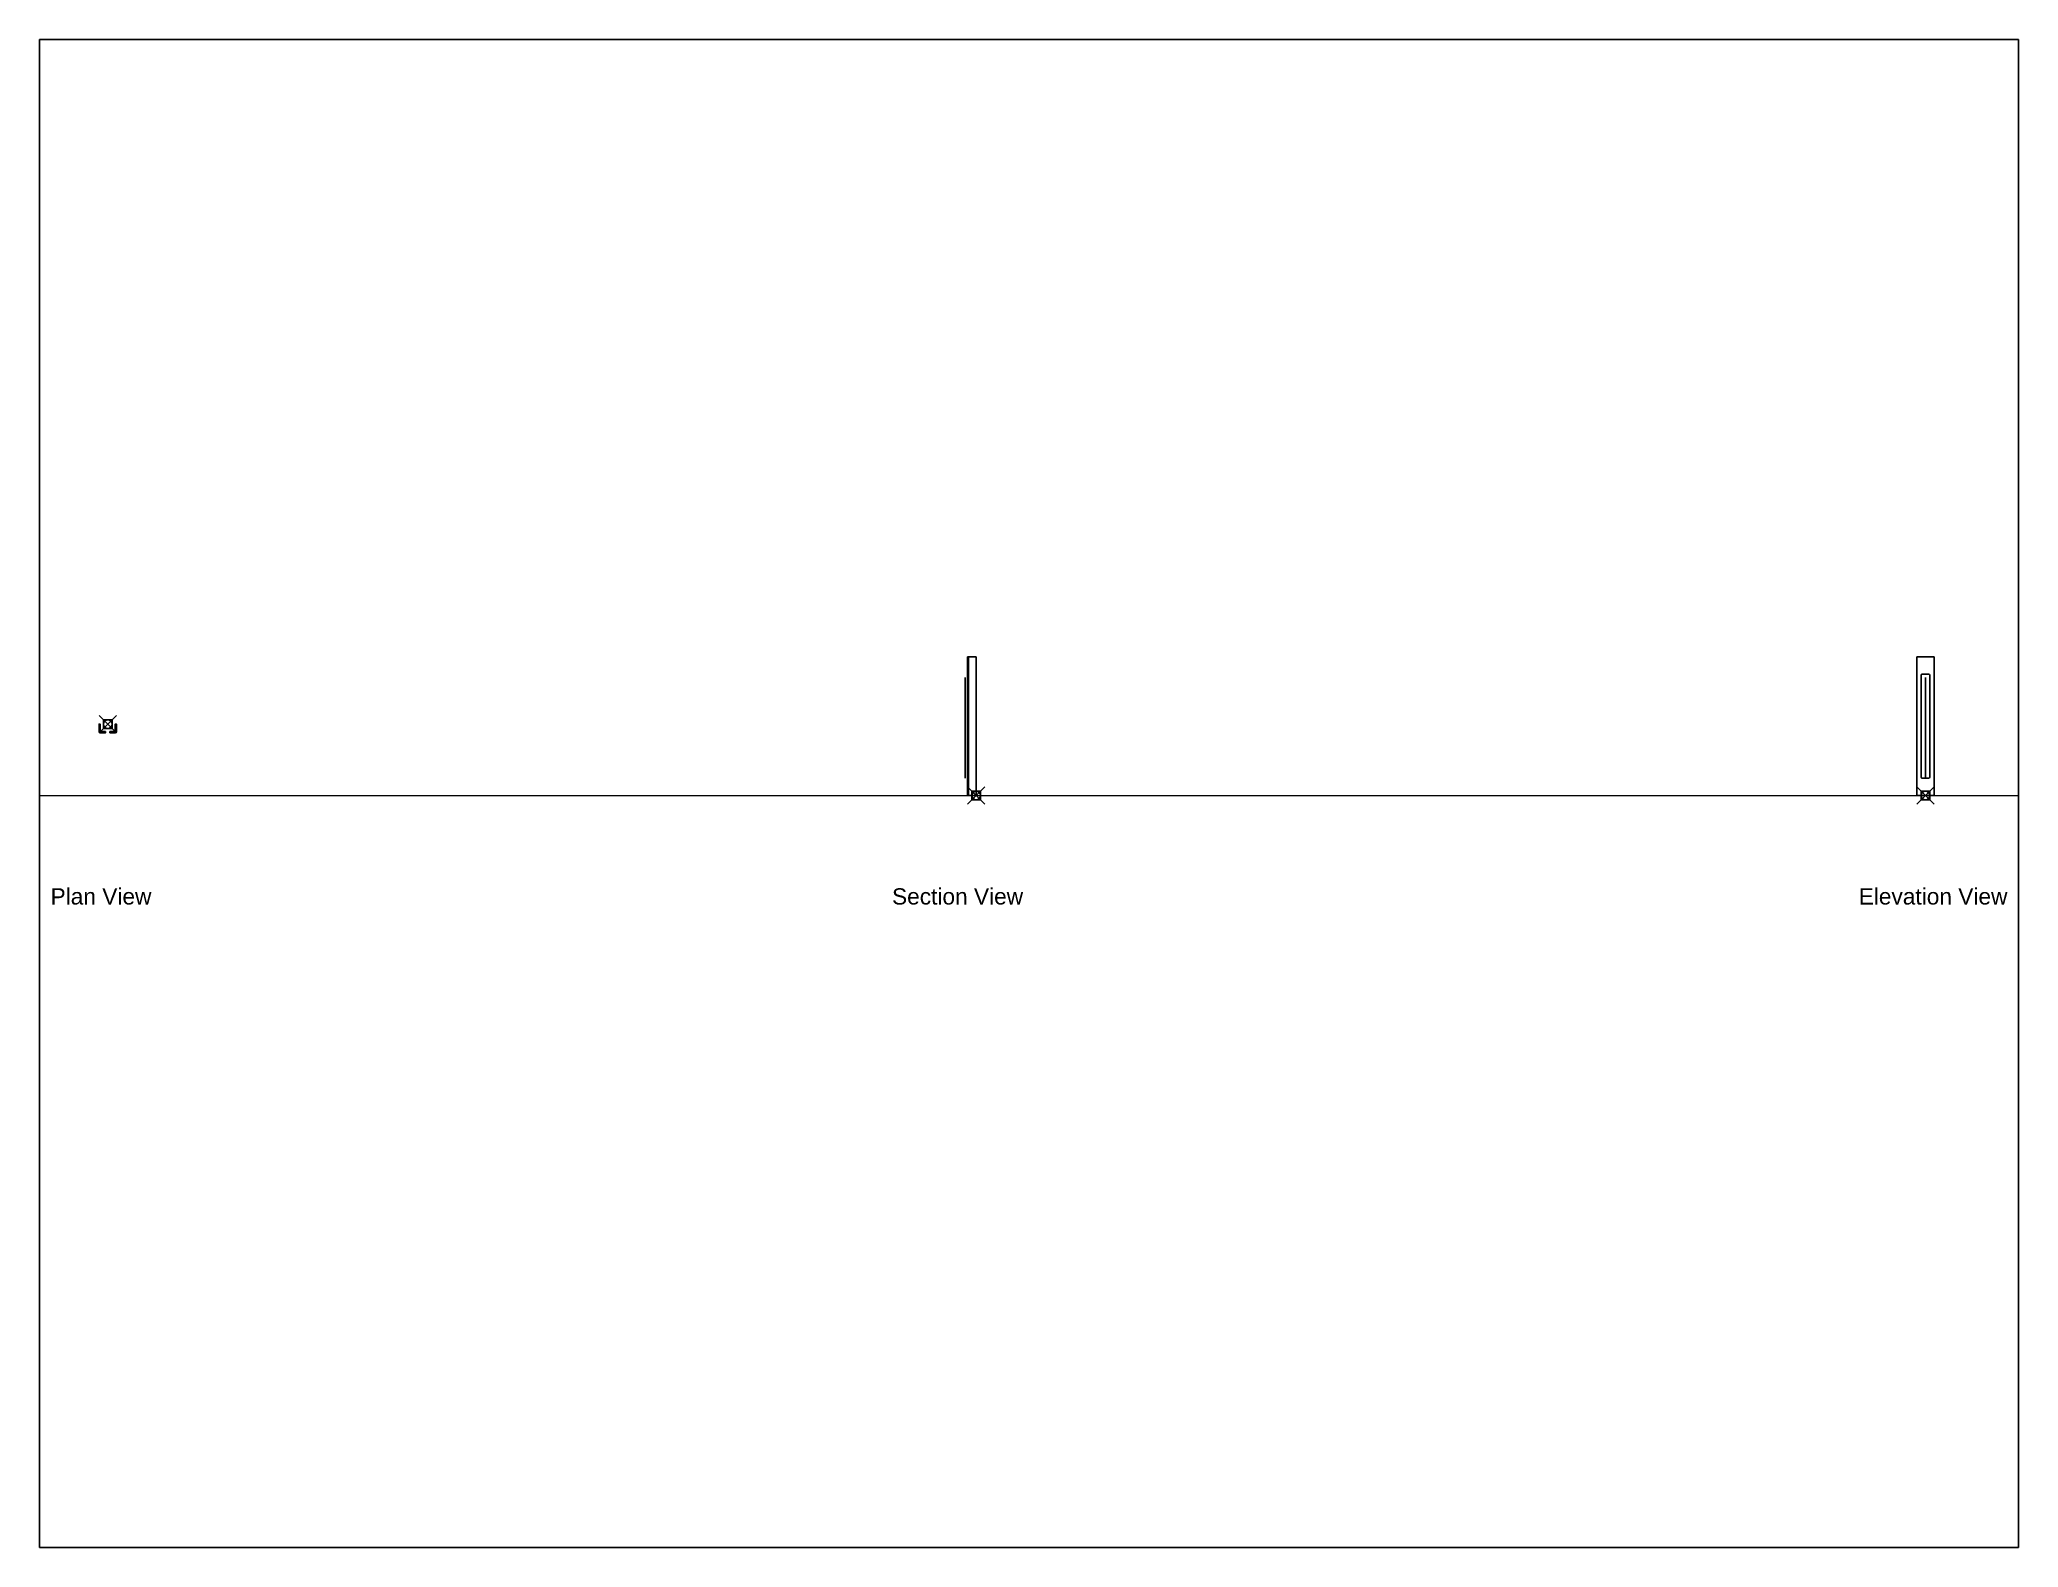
# Paper-space layout 'Layout1' of a CAD drawing. Header units: inches. Extents: x 1.05 to 9.45, y 0.8 to 7.2.
# The model-space entities are those that its viewports show. They can reach past a viewport. Long polylines and large blocks are cut down to what shows.
import ezdxf
from ezdxf.enums import TextEntityAlignment as Align

# ---------------------------------------------------------------- set-up
doc = ezdxf.new("R2010")
doc.units = ezdxf.units.IN
doc.header["$LTSCALE"] = 48
doc.header["$MEASUREMENT"] = 0
doc.header["$PDMODE"] = 99
doc.header["$PDSIZE"] = 0.5
doc.linetypes.add('PHANTOM2', pattern=[1.25, 0.625, -0.125, 0.125, -0.125, 0.125, -0.125])
doc.layers.add('A-Anno-Dims', color=211, linetype='Continuous', lineweight=25)
doc.layers.add('G-Anno-Ttlb', color=213, linetype='Continuous', lineweight=50)
doc.layers.add('G-Anno-Nplt', color=140, linetype='PHANTOM2', lineweight=18, plot=False)
doc.styles.add('Arch-Dim', font='arial.ttf', dxfattribs={"width": 0.75})
doc.styles.add('RomanS', font='romans.shx')

# ---------------------------------------------------------------- blocks, each defined once
blk = doc.blocks.new('Anno_Title_T2')
at = {"color": 0, "linetype": 'ByBlock', "lineweight": -2, "style": 'RomanS'}
blk.add_attdef('TITLE', (0, 0.5), '', height=1.25, dxfattribs=at)
blk.add_attdef('SCALE', text='', height=0.75, dxfattribs=at).set_placement((0, -0.5), align=Align.TOP_LEFT)
blk = doc.blocks.new('AecDtl_ChannelSlotPlan')
at = {"color": 0, "linetype": 'ByBlock', "lineweight": -2, "ltscale": 0.0625}
for points in [[(-0.125, -0.4375), (-0.125, -0.5), (-0.4375, -0.5, -0.414213562), (-0.5, -0.4375), (-0.5, 0), (-0.4375, 0), (-0.4375, -0.40625, 0.414213562), (-0.40625, -0.4375)], [(0.125, -0.4375), (0.125, -0.5), (0.4375, -0.5, 0.414213562), (0.5, -0.4375), (0.5, 0), (0.4375, 0), (0.4375, -0.40625, -0.414213562), (0.40625, -0.4375)]]:
    blk.add_lwpolyline(points, format="xyb", close=True, dxfattribs=at)
blk = doc.blocks.new('AecDtl_ChannelSlotSection')
at = {"color": 0, "linetype": 'ByBlock', "lineweight": -2, "ltscale": 0.0625}
blk.add_lwpolyline([(0, 8), (0, 0), (-0.5, 0), (-0.5, 8)], close=True, dxfattribs=at)
for points in [[(-0.44, 8), (-0.44, 4), (-0.44, 0)], [(-0.5, 7), (-0.44, 7)], [(-0.5, 1), (-0.44, 1)]]:
    blk.add_lwpolyline(points, dxfattribs=at)
at = {"layer": 'DEFPOINTS'}
blk.add_line((-0.63, 6.81), (-0.63, 1), dxfattribs=at)
blk = doc.blocks.new('AecDtl_ChannelSlotElevation')
at = {"color": 0, "linetype": 'ByBlock', "lineweight": -2, "ltscale": 0.0625}
blk.add_lwpolyline([(-0.5, 8), (0.5, 8), (0.5, 0), (-0.5, 0)], close=True, dxfattribs=at)
blk.add_lwpolyline([(-0.25, 6.9375), (-0.25, 1.0625, 0.41421356), (-0.1875, 1), (0.1875, 1, 0.41421356), (0.25, 1.0625), (0.25, 6.9375, 0.41421356), (0.1875, 7), (-0.1875, 7, 0.41421356)], format="xyb", close=True, dxfattribs=at)
at = {"layer": 'DEFPOINTS'}
blk.add_line((0, 6.8125), (0, 1), dxfattribs=at)

msp = doc.modelspace()

# ---------------------------------------------------------------- linework, layer by layer
at = {"layer": 'A-Anno-Dims'}
for p in [(7.48, 4.12), (57.63, 0), (112.44, 0)]:
    msp.add_point(p, dxfattribs=at)
at = {"layer": 'G-Anno-Nplt', "linetype": 'Continuous'}
msp.add_xline((0, 0), (1, 0), dxfattribs=at)

# ---------------------------------------------------------------- block references
for name, p in [('AecDtl_ChannelSlotSection', (57.63, 0)), ('AecDtl_ChannelSlotElevation', (112.44, 0)), ('AecDtl_ChannelSlotPlan', (7.48, 4.12))]:
    msp.add_blockref(name, p)
at = {"layer": 'G-Anno-Ttlb'}
ref = msp.add_blockref('Anno_Title_T2', (4.18, -6.68), dxfattribs=dict(at, xscale=0.75, yscale=0.75, zscale=0.75))
ref.add_attrib('TITLE', 'Plan View', (4.18, -6.3), dxfattribs={"layer": '0', "color": 0, "linetype": 'ByBlock', "lineweight": -2, "height": 0.938, "style": 'Arch-Dim'})
ref = msp.add_blockref('Anno_Title_T2', (52.77, -6.68), dxfattribs=dict(at, xscale=0.75, yscale=0.75, zscale=0.75))
ref.add_attrib('TITLE', 'Section View', (52.77, -6.3), dxfattribs={"layer": '0', "color": 0, "linetype": 'ByBlock', "lineweight": -2, "height": 0.9375, "style": 'Arch-Dim'})
ref = msp.add_blockref('Anno_Title_T2', (108.59, -6.68), dxfattribs=dict(at, xscale=0.75, yscale=0.75, zscale=0.75))
ref.add_attrib('TITLE', 'Elevation View', (108.59, -6.3), dxfattribs={"layer": '0', "color": 0, "linetype": 'ByBlock', "lineweight": -2, "height": 0.9375, "style": 'Arch-Dim'})

psp = doc.layouts.get("Layout1")

# ---------------------------------------------------------------- linework, layer by layer
at = {"layer": 'DEFPOINTS'}
psp.add_lwpolyline([(1.05, 0.8), (1.05, 7.2), (9.45, 7.2), (9.45, 0.8)], close=True, dxfattribs=at)

# ---------------------------------------------------------------- viewports
psp.add_viewport(center=(5.25, 4), size=(8.4, 6.4), view_center_point=(60.6804, 0.1103), view_height=87.060498, dxfattribs=at)

doc.saveas('drawing.dxf')
